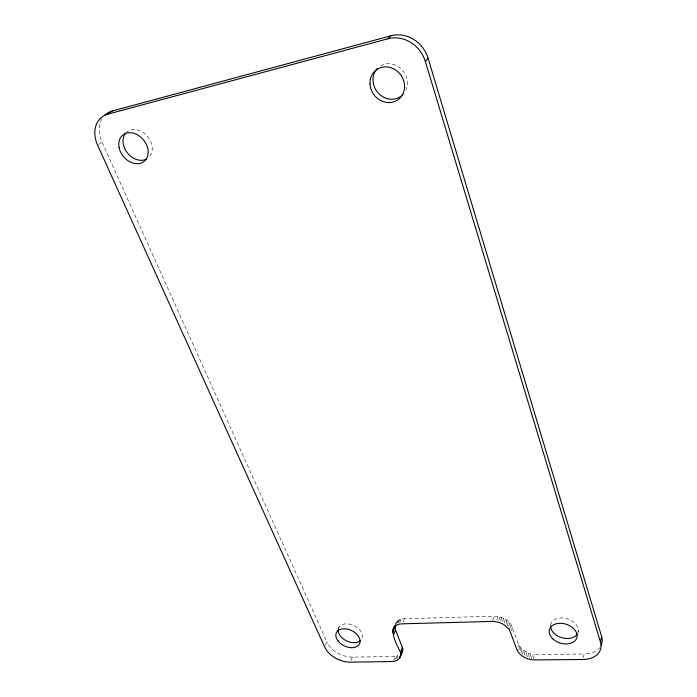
<?xml version="1.0" encoding="UTF-8"?>
<svg xmlns="http://www.w3.org/2000/svg" width="697" height="697" viewBox="0 0 697 697"><rect width="100%" height="100%" fill="white"/><g stroke="black" fill="none" stroke-linecap="round" stroke-linejoin="round"><path stroke-width="0.52" stroke-dasharray="3.48 2.61" d="M583.311 657.672L584.13 654.013A23.75 16.388 16.7 0 0 599.603 647.722M577.918 632.467L578.344 630.654M533.249 659.013L534.468 654.535L584.13 654.013M531.306 658.761L532.525 654.274L534.468 654.535M529.607 657.419L530.583 653.838L532.525 654.274M527.699 656.809L528.683 653.228L522.053 649.282L518.856 645.248L510.927 624.163L505.43 619.189L499.897 616.862L494.103 616.157L404.382 618.753C401.01 618.901 397.255 620.121 395.591 623.301M525.852 656.025L526.854 652.453M524.118 655.102L525.12 651.529M522.506 654.039L523.508 650.467M520.023 650.684L520.781 648.01M521.042 652.854L522.053 649.282M518.69 650.214L519.709 646.65M518.341 647.025L518.856 645.248M511.371 630.602L512.426 627.065M508.766 626.298L509.829 622.778M509.594 628.572L510.927 624.163M507.198 625.871L508.54 621.471M505.978 623.789L507.059 620.269M504.34 622.7L505.43 619.189M502.581 621.759L503.67 618.248M500.716 620.975L501.814 617.472M498.791 620.365L499.897 616.862M496.839 619.938L497.946 616.436M492.701 620.522L494.103 616.157M396.715 659.074L398.074 655.677L399.346 655.049M393.404 660.669L395.112 656.417L398.074 655.677M395.295 659.536L396.663 656.13M403.005 622.133L404.382 618.753M399.703 622.604L401.089 619.232M397.29 622.935L398.335 620.408M398.24 623.101L399.634 619.729M395.6 623.893L396.297 622.203M396.166 623.763L397.22 621.236M350.94 660.477L352.412 657.14L395.112 656.417M338.489 628.485L339.256 626.838M325.482 645.396L327.041 642.103L101.989 142.014A28.168 21.581 51.7 0 1 102.354 118.159M98.512 144.619L101.989 142.014M528.683 653.228L530.583 653.838M125.896 132.927A16.833 12.99 51.1 0 1 147.198 136.107A16.833 12.99 51.1 0 1 147.973 158.202M380.545 65.901A18.331 16.597 54.5 0 1 401.228 68.959A18.331 16.597 54.5 0 1 405.933 90.157M550.647 625.07A14.219 9.863 17.2 0 1 566.591 618.57A14.219 9.863 17.2 0 1 578.057 632.371M338.324 628.842A12.773 8.477 25.8 0 1 353.379 625.392A12.773 8.477 25.8 0 1 361.543 639.193M352.412 657.14A21.119 13.914 25.9 0 1 327.041 642.103"/><path stroke-width="1.05" d="M112.208 111.015L107.826 114.142A28.342 21.642 51.5 0 0 97.641 145.264L324.697 647.043A21.224 13.914 25.9 0 0 350.199 662.15L393.064 661.514C397.612 661.34 401.995 657.079 400.514 652.357C396.689 644.437 384.883 624.277 402.317 623.824L492.422 621.402L498.242 622.116L503.8 624.46L509.333 629.452L517.313 650.58C520.441 656.173 526.801 659.301 533.005 659.911L582.91 659.501A23.872 16.406 16.8 0 0 600.483 642.103L601.633 636.614L428.089 58.304A30.956 28.228 57.1 0 0 390.921 35.774L112.208 111.015A28.168 21.581 51.7 0 0 104.777 115.205M400.008 657.419L402.517 651.164L402.779 648.611L395.556 629.931L394.877 625.793M400.74 653.708L402.779 648.611M399.311 658.465L402.761 649.918M400.514 652.357L402.552 647.252M393.474 634.993L395.556 629.931M402.517 651.164L401.341 653.359M393.021 629.557L394.415 626.185M392.777 630.846L394.528 626.629M392.768 632.196L394.868 627.134M395.121 626.289L395.818 624.608M600.483 642.103L425.353 61.467L428.089 58.304M107.826 114.142L387.924 38.779L390.921 35.774M146.544 159.099A16.833 12.99 51.1 0 1 127.725 153.305A16.833 12.99 51.1 0 1 125.355 133.589M403.014 94.513A18.331 16.597 54.5 0 1 378.846 93.659A18.331 16.597 54.5 0 1 377.173 68.654M360.637 640.377A12.773 8.477 25.8 0 1 346.575 640.926A12.773 8.477 25.8 0 1 338.193 629.583M577.36 633.948A14.219 9.863 17.2 0 1 561.738 637.711A14.219 9.863 17.2 0 1 550.578 625.932M601.633 636.614A23.75 16.388 16.7 0 1 601.145 645.248M387.924 38.779A31.165 28.359 56.6 0 1 425.353 61.467M119.048 147.346A16.937 13.025 50.9 0 0 143.19 162.052A16.937 13.025 50.9 0 0 138.163 135.244A16.937 13.025 50.9 0 0 119.048 147.346M369.994 84.032A18.453 16.676 54.1 0 0 396.767 100.525A18.453 16.676 54.1 0 0 395.051 69.613A18.453 16.676 54.1 0 0 369.994 84.032M337.975 640.874A12.834 8.477 25.8 0 0 358.92 644.812A12.834 8.477 25.8 0 0 347.001 629.069A12.834 8.477 25.8 0 0 337.975 640.874M552.965 638.983A14.288 9.88 17.3 0 0 576.489 638.618A14.288 9.88 17.3 0 0 559.909 623.284A14.288 9.88 17.3 0 0 552.965 638.983"/></g></svg>
